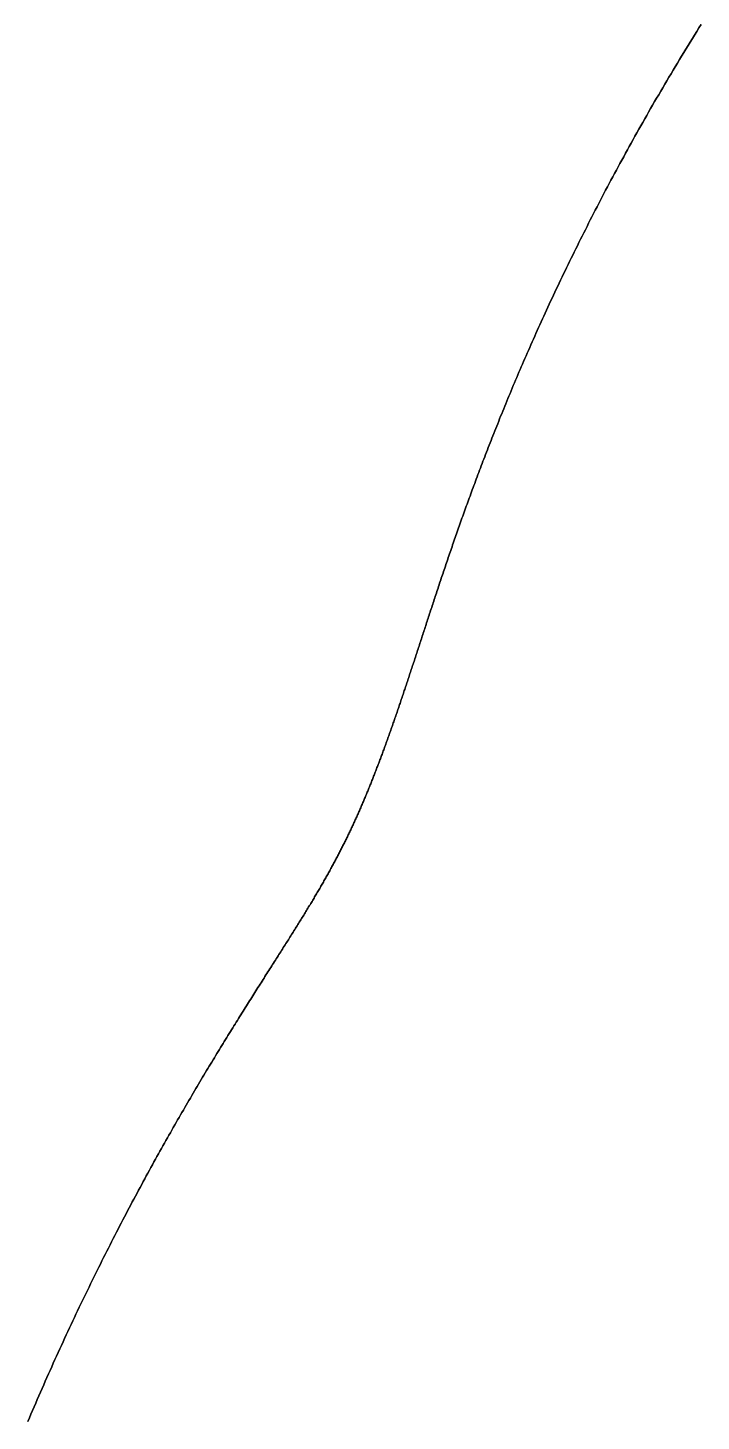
# Model space of a CAD drawing. Header units: inches. Extents: x 130170 to 284068, y 377793 to 804530.
# Drawn here: x 249220.6 to 249252.4, y 749309.9 to 749375.7 of the extents above; entities that cross this region are included whole.
import ezdxf

# ---------------------------------------------------------------- set-up
doc = ezdxf.new("R2010")
doc.units = ezdxf.units.IN
doc.header["$MEASUREMENT"] = 0
doc.layers.add('muni_il', color=7, linetype='Continuous')

msp = doc.modelspace()

# ---------------------------------------------------------------- linework, layer by layer
at = {"layer": 'muni_il'}
for points in [[(249252.393, 749375.832), (249252.289, 749375.666), (249252.185, 749375.499), (249252.081, 749375.333), (249251.978, 749375.167), (249251.875, 749375), (249251.773, 749374.834), (249251.671, 749374.668), (249251.57, 749374.502), (249251.468, 749374.336), (249251.368, 749374.17), (249251.268, 749374.004), (249251.168, 749373.838), (249251.069, 749373.673), (249250.969, 749373.507), (249250.871, 749373.342), (249250.773, 749373.176), (249250.675, 749373.011), (249250.578, 749372.846), (249250.481, 749372.681), (249250.385, 749372.516), (249250.289, 749372.352), (249250.194, 749372.187), (249250.099, 749372.023), (249250.004, 749371.859), (249249.91, 749371.695), (249249.817, 749371.532), (249249.724, 749371.368), (249249.631, 749371.205), (249249.539, 749371.042), (249249.447, 749370.879), (249249.356, 749370.717), (249249.265, 749370.554), (249249.174, 749370.392), (249249.085, 749370.231), (249248.995, 749370.069), (249248.906, 749369.908), (249248.818, 749369.747), (249248.73, 749369.586), (249248.643, 749369.426), (249248.556, 749369.266), (249248.469, 749369.106), (249248.383, 749368.947), (249248.298, 749368.788), (249248.213, 749368.629), (249248.128, 749368.471), (249248.044, 749368.313), (249247.96, 749368.155), (249247.877, 749367.998), (249247.795, 749367.841), (249247.713, 749367.684), (249247.631, 749367.528), (249247.55, 749367.372), (249247.469, 749367.216), (249247.389, 749367.061), (249247.309, 749366.907), (249247.23, 749366.752), (249247.152, 749366.599), (249247.073, 749366.445), (249246.996, 749366.292), (249246.919, 749366.139), (249246.842, 749365.987), (249246.766, 749365.836), (249246.69, 749365.684), (249246.615, 749365.534), (249246.54, 749365.383), (249246.466, 749365.233), (249246.392, 749365.084), (249246.319, 749364.935), (249246.246, 749364.786), (249246.174, 749364.638), (249246.102, 749364.491), (249246.031, 749364.344), (249245.96, 749364.197), (249245.889, 749364.051), (249245.82, 749363.906), (249245.75, 749363.761), (249245.681, 749363.616), (249245.613, 749363.472), (249245.545, 749363.328), (249245.478, 749363.185), (249245.411, 749363.043), (249245.344, 749362.901), (249245.278, 749362.759), (249245.213, 749362.619), (249245.148, 749362.478), (249245.083, 749362.338), (249245.019, 749362.199), (249244.956, 749362.06), (249244.893, 749361.922), (249244.83, 749361.784), (249244.768, 749361.647), (249244.706, 749361.511), (249244.645, 749361.375), (249244.584, 749361.239), (249244.523, 749361.104), (249244.463, 749360.97), (249244.404, 749360.836), (249244.345, 749360.703), (249244.286, 749360.57), (249244.228, 749360.439), (249244.171, 749360.307), (249244.113, 749360.176), (249244.057, 749360.046), (249244, 749359.916), (249243.944, 749359.787), (249243.889, 749359.658), (249243.834, 749359.53), (249243.779, 749359.403), (249243.725, 749359.276), (249243.671, 749359.149), (249243.618, 749359.024), (249243.565, 749358.899), (249243.512, 749358.774), (249243.46, 749358.65), (249243.409, 749358.527), (249243.357, 749358.404), (249243.307, 749358.282), (249243.256, 749358.16), (249243.206, 749358.039), (249243.157, 749357.918), (249243.107, 749357.798), (249243.058, 749357.679), (249243.01, 749357.56), (249242.962, 749357.442), (249242.914, 749357.324), (249242.867, 749357.207), (249242.82, 749357.091), (249242.773, 749356.975), (249242.727, 749356.86), (249242.681, 749356.745), (249242.636, 749356.63), (249242.591, 749356.517), (249242.546, 749356.404), (249242.502, 749356.291), (249242.458, 749356.179), (249242.414, 749356.068), (249242.371, 749355.957), (249242.328, 749355.847), (249242.285, 749355.737), (249242.243, 749355.628), (249242.201, 749355.52), (249242.16, 749355.411), (249242.118, 749355.304), (249242.077, 749355.197), (249242.037, 749355.091), (249241.997, 749354.985), (249241.957, 749354.879), (249241.917, 749354.775), (249241.878, 749354.671), (249241.839, 749354.567), (249241.8, 749354.464), (249241.761, 749354.361), (249241.723, 749354.259), (249241.686, 749354.157), (249241.648, 749354.056), (249241.611, 749353.956), (249241.574, 749353.856), (249241.537, 749353.756), (249241.501, 749353.657), (249241.465, 749353.558), (249241.429, 749353.46), (249241.394, 749353.363), (249241.358, 749353.266), (249241.323, 749353.169), (249241.289, 749353.073), (249241.254, 749352.978), (249241.22, 749352.883), (249241.186, 749352.788), (249241.152, 749352.694), (249241.119, 749352.6), (249241.086, 749352.507), (249241.053, 749352.414), (249241.02, 749352.322), (249240.988, 749352.23), (249240.955, 749352.139), (249240.923, 749352.048), (249240.892, 749351.958), (249240.86, 749351.868), (249240.829, 749351.778), (249240.798, 749351.689), (249240.767, 749351.6), (249240.736, 749351.512), (249240.706, 749351.424), (249240.675, 749351.337), (249240.645, 749351.25), (249240.615, 749351.163), (249240.586, 749351.077), (249240.556, 749350.991), (249240.527, 749350.906), (249240.498, 749350.821), (249240.469, 749350.737), (249240.44, 749350.652), (249240.412, 749350.569), (249240.383, 749350.485), (249240.355, 749350.402), (249240.327, 749350.32), (249240.299, 749350.238), (249240.272, 749350.156), (249240.244, 749350.074), (249240.217, 749349.993), (249240.19, 749349.912), (249240.163, 749349.832), (249240.136, 749349.752), (249240.109, 749349.672), (249240.083, 749349.593), (249240.057, 749349.514), (249240.03, 749349.435), (249240.004, 749349.357), (249239.978, 749349.279), (249239.952, 749349.202), (249239.927, 749349.125), (249239.901, 749349.047), (249239.876, 749348.971), (249239.851, 749348.895), (249239.825, 749348.819), (249239.8, 749348.743), (249239.776, 749348.668), (249239.751, 749348.592), (249239.726, 749348.518), (249239.702, 749348.443), (249239.677, 749348.369), (249239.653, 749348.295), (249239.629, 749348.222), (249239.605, 749348.148), (249239.581, 749348.075), (249239.557, 749348.003), (249239.533, 749347.93), (249239.509, 749347.858), (249239.486, 749347.786), (249239.462, 749347.715), (249239.439, 749347.643), (249239.416, 749347.572), (249239.393, 749347.501), (249239.37, 749347.431), (249239.347, 749347.36), (249239.324, 749347.29), (249239.301, 749347.221), (249239.278, 749347.151), (249239.255, 749347.082), (249239.233, 749347.013), (249239.211, 749346.944), (249239.188, 749346.875), (249239.166, 749346.807), (249239.144, 749346.739), (249239.121, 749346.671), (249239.099, 749346.603), (249239.077, 749346.536), (249239.055, 749346.469), (249239.033, 749346.402), (249239.011, 749346.335), (249238.99, 749346.268), (249238.968, 749346.202), (249238.946, 749346.136), (249238.925, 749346.07), (249238.903, 749346.004), (249238.882, 749345.939), (249238.86, 749345.874), (249238.839, 749345.809), (249238.818, 749345.744), (249238.796, 749345.679), (249238.775, 749345.615), (249238.754, 749345.55), (249238.733, 749345.486), (249238.712, 749345.422), (249238.691, 749345.359), (249238.67, 749345.295), (249238.649, 749345.232), (249238.628, 749345.169), (249238.607, 749345.106), (249238.587, 749345.043), (249238.566, 749344.98), (249238.545, 749344.918), (249238.524, 749344.856), (249238.504, 749344.794), (249238.483, 749344.732), (249238.463, 749344.67), (249238.442, 749344.609), (249238.422, 749344.547), (249238.401, 749344.486), (249238.381, 749344.425), (249238.36, 749344.364), (249238.34, 749344.304), (249238.32, 749344.243), (249238.299, 749344.183), (249238.279, 749344.123), (249238.259, 749344.063), (249238.239, 749344.003), (249238.218, 749343.943), (249238.198, 749343.884), (249238.178, 749343.824), (249238.158, 749343.765), (249238.138, 749343.706), (249238.118, 749343.647), (249238.098, 749343.588), (249238.078, 749343.53), (249238.058, 749343.471), (249238.038, 749343.413), (249238.018, 749343.355), (249237.998, 749343.297), (249237.978, 749343.239), (249237.958, 749343.182), (249237.938, 749343.124), (249237.918, 749343.067), (249237.898, 749343.009), (249237.878, 749342.952), (249237.859, 749342.895), (249237.839, 749342.838), (249237.819, 749342.782), (249237.799, 749342.725), (249237.779, 749342.669), (249237.76, 749342.613), (249237.74, 749342.557), (249237.72, 749342.501), (249237.7, 749342.445), (249237.68, 749342.389), (249237.661, 749342.333), (249237.641, 749342.278), (249237.621, 749342.223), (249237.601, 749342.168), (249237.582, 749342.113), (249237.562, 749342.058), (249237.542, 749342.003), (249237.522, 749341.948), (249237.503, 749341.894), (249237.483, 749341.84), (249237.463, 749341.785), (249237.444, 749341.731), (249237.424, 749341.677), (249237.404, 749341.623), (249237.384, 749341.57), (249237.365, 749341.516), (249237.345, 749341.463), (249237.325, 749341.409), (249237.306, 749341.356), (249237.286, 749341.303), (249237.266, 749341.25), (249237.246, 749341.197), (249237.227, 749341.145), (249237.207, 749341.092), (249237.187, 749341.04), (249237.167, 749340.987), (249237.147, 749340.935), (249237.128, 749340.883), (249237.108, 749340.831), (249237.088, 749340.779), (249237.068, 749340.727), (249237.048, 749340.676), (249237.028, 749340.624), (249237.009, 749340.572), (249236.989, 749340.521), (249236.969, 749340.47), (249236.949, 749340.419), (249236.929, 749340.368), (249236.909, 749340.317), (249236.889, 749340.266), (249236.869, 749340.216), (249236.849, 749340.165), (249236.829, 749340.115), (249236.809, 749340.064), (249236.789, 749340.014), (249236.769, 749339.964), (249236.749, 749339.914), (249236.728, 749339.864), (249236.708, 749339.814), (249236.688, 749339.764), (249236.668, 749339.715), (249236.647, 749339.665), (249236.627, 749339.616), (249236.607, 749339.567), (249236.587, 749339.517), (249236.566, 749339.468), (249236.546, 749339.419), (249236.525, 749339.37), (249236.505, 749339.321), (249236.484, 749339.272), (249236.464, 749339.224), (249236.443, 749339.175), (249236.422, 749339.126), (249236.402, 749339.078), (249236.381, 749339.029), (249236.36, 749338.981), (249236.339, 749338.933), (249236.319, 749338.885), (249236.298, 749338.836), (249236.277, 749338.788), (249236.256, 749338.74), (249236.235, 749338.692), (249236.213, 749338.645), (249236.192, 749338.597), (249236.171, 749338.549), (249236.15, 749338.501), (249236.129, 749338.454), (249236.107, 749338.406), (249236.086, 749338.359), (249236.064, 749338.311), (249236.043, 749338.264), (249236.021, 749338.217), (249236, 749338.169), (249235.978, 749338.122), (249235.956, 749338.075), (249235.934, 749338.028), (249235.912, 749337.981), (249235.89, 749337.933), (249235.868, 749337.886), (249235.846, 749337.839), (249235.824, 749337.792), (249235.802, 749337.745), (249235.78, 749337.698), (249235.757, 749337.652), (249235.735, 749337.605), (249235.712, 749337.558), (249235.689, 749337.511), (249235.667, 749337.464), (249235.644, 749337.417), (249235.621, 749337.37), (249235.598, 749337.324), (249235.575, 749337.277), (249235.552, 749337.23), (249235.528, 749337.183), (249235.505, 749337.136), (249235.482, 749337.09), (249235.458, 749337.043), (249235.435, 749336.996), (249235.411, 749336.949), (249235.387, 749336.902), (249235.363, 749336.855), (249235.339, 749336.808), (249235.315, 749336.761), (249235.291, 749336.714), (249235.266, 749336.667), (249235.242, 749336.62), (249235.217, 749336.573), (249235.193, 749336.526), (249235.168, 749336.479), (249235.143, 749336.432), (249235.118, 749336.384), (249235.093, 749336.337), (249235.067, 749336.29), (249235.042, 749336.242), (249235.016, 749336.195), (249234.991, 749336.147), (249234.965, 749336.1), (249234.939, 749336.052), (249234.913, 749336.004), (249234.887, 749335.956), (249234.86, 749335.908), (249234.834, 749335.86), (249234.807, 749335.812), (249234.78, 749335.764), (249234.753, 749335.715), (249234.726, 749335.667), (249234.699, 749335.618), (249234.672, 749335.57), (249234.644, 749335.521), (249234.617, 749335.472), (249234.589, 749335.423), (249234.561, 749335.374), (249234.533, 749335.325), (249234.505, 749335.275), (249234.476, 749335.226), (249234.447, 749335.176), (249234.419, 749335.126), (249234.39, 749335.076), (249234.361, 749335.026), (249234.331, 749334.976), (249234.302, 749334.925), (249234.272, 749334.875), (249234.242, 749334.824), (249234.212, 749334.773), (249234.182, 749334.722), (249234.151, 749334.67), (249234.121, 749334.619), (249234.09, 749334.567), (249234.059, 749334.515), (249234.028, 749334.463), (249233.997, 749334.411), (249233.965, 749334.358), (249233.933, 749334.306), (249233.901, 749334.253), (249233.869, 749334.199), (249233.837, 749334.146), (249233.804, 749334.092), (249233.771, 749334.038), (249233.738, 749333.984), (249233.705, 749333.93), (249233.672, 749333.875), (249233.638, 749333.821), (249233.604, 749333.765), (249233.57, 749333.71), (249233.536, 749333.654), (249233.501, 749333.598), (249233.466, 749333.542), (249233.431, 749333.486), (249233.396, 749333.429), (249233.361, 749333.372), (249233.325, 749333.314), (249233.289, 749333.257), (249233.253, 749333.198), (249233.216, 749333.14), (249233.179, 749333.081), (249233.143, 749333.023), (249233.105, 749332.963), (249233.068, 749332.904), (249233.03, 749332.844), (249232.992, 749332.783), (249232.954, 749332.723), (249232.916, 749332.662), (249232.877, 749332.6), (249232.838, 749332.538), (249232.798, 749332.476), (249232.759, 749332.414), (249232.719, 749332.351), (249232.679, 749332.288), (249232.639, 749332.224), (249232.598, 749332.16), (249232.557, 749332.096), (249232.516, 749332.031), (249232.475, 749331.966), (249232.433, 749331.9), (249232.391, 749331.834), (249232.349, 749331.767), (249232.306, 749331.7), (249232.263, 749331.633), (249232.22, 749331.565), (249232.177, 749331.497), (249232.133, 749331.428), (249232.089, 749331.359), (249232.045, 749331.29), (249232, 749331.219), (249231.955, 749331.149), (249231.91, 749331.078), (249231.865, 749331.007), (249231.819, 749330.934), (249231.773, 749330.862), (249231.726, 749330.789), (249231.68, 749330.716), (249231.633, 749330.642), (249231.585, 749330.567), (249231.538, 749330.492), (249231.49, 749330.417), (249231.442, 749330.341), (249231.393, 749330.264), (249231.344, 749330.187), (249231.295, 749330.109), (249231.246, 749330.031), (249231.196, 749329.953), (249231.146, 749329.873), (249231.096, 749329.794), (249231.045, 749329.713), (249230.994, 749329.632), (249230.943, 749329.551), (249230.891, 749329.469), (249230.839, 749329.386), (249230.787, 749329.303), (249230.734, 749329.219), (249230.681, 749329.135), (249230.628, 749329.05), (249230.575, 749328.964), (249230.521, 749328.878), (249230.467, 749328.791), (249230.412, 749328.704), (249230.357, 749328.616), (249230.302, 749328.527), (249230.247, 749328.438), (249230.191, 749328.348), (249230.135, 749328.257), (249230.079, 749328.166), (249230.022, 749328.074), (249229.965, 749327.982), (249229.908, 749327.889), (249229.85, 749327.795), (249229.792, 749327.701), (249229.734, 749327.606), (249229.675, 749327.51), (249229.616, 749327.414), (249229.557, 749327.317), (249229.498, 749327.219), (249229.438, 749327.121), (249229.378, 749327.022), (249229.317, 749326.922), (249229.257, 749326.822), (249229.196, 749326.721), (249229.134, 749326.619), (249229.072, 749326.517), (249229.01, 749326.414), (249228.948, 749326.31), (249228.886, 749326.205), (249228.823, 749326.1), (249228.76, 749325.994), (249228.696, 749325.888), (249228.633, 749325.781), (249228.569, 749325.672), (249228.504, 749325.564), (249228.44, 749325.455), (249228.375, 749325.344), (249228.31, 749325.234), (249228.244, 749325.122), (249228.178, 749325.01), (249228.112, 749324.897), (249228.046, 749324.783), (249227.98, 749324.669), (249227.913, 749324.554), (249227.846, 749324.438), (249227.778, 749324.321), (249227.711, 749324.204), (249227.643, 749324.086), (249227.575, 749323.967), (249227.506, 749323.848), (249227.438, 749323.728), (249227.369, 749323.607), (249227.3, 749323.485), (249227.23, 749323.363), (249227.161, 749323.24), (249227.091, 749323.116), (249227.021, 749322.992), (249226.95, 749322.866), (249226.88, 749322.741), (249226.809, 749322.614), (249226.738, 749322.487), (249226.667, 749322.358), (249226.595, 749322.23), (249226.524, 749322.1), (249226.452, 749321.97), (249226.38, 749321.839), (249226.308, 749321.707), (249226.235, 749321.575), (249226.162, 749321.442), (249226.09, 749321.308), (249226.017, 749321.173), (249225.943, 749321.038), (249225.87, 749320.902), (249225.796, 749320.765), (249225.723, 749320.628), (249225.649, 749320.49), (249225.575, 749320.351), (249225.5, 749320.211), (249225.426, 749320.071), (249225.351, 749319.93), (249225.277, 749319.789), (249225.202, 749319.646), (249225.127, 749319.503), (249225.052, 749319.36), (249224.977, 749319.215), (249224.901, 749319.071), (249224.826, 749318.925), (249224.75, 749318.779), (249224.675, 749318.632), (249224.599, 749318.484), (249224.523, 749318.336), (249224.447, 749318.187), (249224.371, 749318.037), (249224.295, 749317.887), (249224.219, 749317.736), (249224.142, 749317.584), (249224.066, 749317.432), (249223.989, 749317.279), (249223.913, 749317.126), (249223.836, 749316.972), (249223.76, 749316.817), (249223.683, 749316.662), (249223.606, 749316.506), (249223.529, 749316.349), (249223.453, 749316.192), (249223.376, 749316.034), (249223.299, 749315.876), (249223.222, 749315.717), (249223.145, 749315.558), (249223.068, 749315.398), (249222.992, 749315.237), (249222.915, 749315.076), (249222.838, 749314.914), (249222.761, 749314.752), (249222.684, 749314.589), (249222.607, 749314.426), (249222.531, 749314.262), (249222.454, 749314.098), (249222.377, 749313.933), (249222.3, 749313.768), (249222.224, 749313.602), (249222.147, 749313.436), (249222.071, 749313.269), (249221.994, 749313.101), (249221.918, 749312.934), (249221.842, 749312.765), (249221.766, 749312.596), (249221.689, 749312.427), (249221.613, 749312.258), (249221.537, 749312.088), (249221.462, 749311.917), (249221.386, 749311.746), (249221.31, 749311.575), (249221.235, 749311.403), (249221.159, 749311.231), (249221.084, 749311.058), (249221.009, 749310.885), (249220.934, 749310.712), (249220.859, 749310.538), (249220.785, 749310.364), (249220.71, 749310.19), (249220.636, 749310.015), (249220.562, 749309.84)], [(249220.562, 749309.84), (249220.636, 749310.015), (249220.71, 749310.19), (249220.785, 749310.364), (249220.859, 749310.538), (249220.934, 749310.712), (249221.009, 749310.885), (249221.084, 749311.058), (249221.159, 749311.231), (249221.235, 749311.403), (249221.31, 749311.575), (249221.386, 749311.746), (249221.462, 749311.917), (249221.537, 749312.088), (249221.613, 749312.258), (249221.689, 749312.427), (249221.766, 749312.596), (249221.842, 749312.765), (249221.918, 749312.934), (249221.994, 749313.101), (249222.071, 749313.269), (249222.147, 749313.436), (249222.224, 749313.602), (249222.3, 749313.768), (249222.377, 749313.933), (249222.454, 749314.098), (249222.531, 749314.262), (249222.607, 749314.426), (249222.684, 749314.589), (249222.761, 749314.752), (249222.838, 749314.914), (249222.915, 749315.076), (249222.992, 749315.237), (249223.068, 749315.398), (249223.145, 749315.558), (249223.222, 749315.717), (249223.299, 749315.876), (249223.376, 749316.034), (249223.453, 749316.192), (249223.529, 749316.349), (249223.606, 749316.506), (249223.683, 749316.662), (249223.76, 749316.817), (249223.836, 749316.972), (249223.913, 749317.126), (249223.989, 749317.279), (249224.066, 749317.432), (249224.142, 749317.584), (249224.219, 749317.736), (249224.295, 749317.887), (249224.371, 749318.037), (249224.447, 749318.187), (249224.523, 749318.336), (249224.599, 749318.484), (249224.675, 749318.632), (249224.75, 749318.779), (249224.826, 749318.925), (249224.901, 749319.071), (249224.977, 749319.215), (249225.052, 749319.36), (249225.127, 749319.503), (249225.202, 749319.646), (249225.277, 749319.789), (249225.351, 749319.93), (249225.426, 749320.071), (249225.5, 749320.211), (249225.575, 749320.351), (249225.649, 749320.49), (249225.723, 749320.628), (249225.796, 749320.765), (249225.87, 749320.902), (249225.943, 749321.038), (249226.017, 749321.173), (249226.09, 749321.308), (249226.162, 749321.442), (249226.235, 749321.575), (249226.308, 749321.707), (249226.38, 749321.839), (249226.452, 749321.97), (249226.524, 749322.1), (249226.595, 749322.23), (249226.667, 749322.358), (249226.738, 749322.487), (249226.809, 749322.614), (249226.88, 749322.741), (249226.95, 749322.866), (249227.021, 749322.992), (249227.091, 749323.116), (249227.161, 749323.24), (249227.23, 749323.363), (249227.3, 749323.485), (249227.369, 749323.607), (249227.438, 749323.728), (249227.506, 749323.848), (249227.575, 749323.967), (249227.643, 749324.086), (249227.711, 749324.204), (249227.778, 749324.321), (249227.846, 749324.438), (249227.913, 749324.554), (249227.98, 749324.669), (249228.046, 749324.783), (249228.112, 749324.897), (249228.178, 749325.01), (249228.244, 749325.122), (249228.31, 749325.234), (249228.375, 749325.344), (249228.44, 749325.455), (249228.504, 749325.564), (249228.569, 749325.672), (249228.633, 749325.781), (249228.696, 749325.888), (249228.76, 749325.994), (249228.823, 749326.1), (249228.886, 749326.205), (249228.948, 749326.31), (249229.01, 749326.414), (249229.072, 749326.517), (249229.134, 749326.619), (249229.196, 749326.721), (249229.257, 749326.822), (249229.317, 749326.922), (249229.378, 749327.022), (249229.438, 749327.121), (249229.498, 749327.219), (249229.557, 749327.317), (249229.616, 749327.414), (249229.675, 749327.51), (249229.734, 749327.606), (249229.792, 749327.701), (249229.85, 749327.795), (249229.908, 749327.889), (249229.965, 749327.982), (249230.022, 749328.074), (249230.079, 749328.166), (249230.135, 749328.257), (249230.191, 749328.348), (249230.247, 749328.438), (249230.302, 749328.527), (249230.357, 749328.616), (249230.412, 749328.704), (249230.467, 749328.791), (249230.521, 749328.878), (249230.575, 749328.964), (249230.628, 749329.05), (249230.681, 749329.135), (249230.734, 749329.219), (249230.787, 749329.303), (249230.839, 749329.386), (249230.891, 749329.469), (249230.943, 749329.551), (249230.994, 749329.632), (249231.045, 749329.713), (249231.096, 749329.794), (249231.146, 749329.873), (249231.196, 749329.953), (249231.246, 749330.031), (249231.295, 749330.109), (249231.344, 749330.187), (249231.393, 749330.264), (249231.442, 749330.341), (249231.49, 749330.417), (249231.538, 749330.492), (249231.585, 749330.567), (249231.633, 749330.642), (249231.68, 749330.716), (249231.726, 749330.789), (249231.773, 749330.862), (249231.819, 749330.934), (249231.865, 749331.007), (249231.91, 749331.078), (249231.955, 749331.149), (249232, 749331.219), (249232.045, 749331.29), (249232.089, 749331.359), (249232.133, 749331.428), (249232.177, 749331.497), (249232.22, 749331.565), (249232.263, 749331.633), (249232.306, 749331.7), (249232.349, 749331.767), (249232.391, 749331.834), (249232.433, 749331.9), (249232.475, 749331.966), (249232.516, 749332.031), (249232.557, 749332.096), (249232.598, 749332.16), (249232.639, 749332.224), (249232.679, 749332.288), (249232.719, 749332.351), (249232.759, 749332.414), (249232.798, 749332.476), (249232.838, 749332.538), (249232.877, 749332.6), (249232.916, 749332.662), (249232.954, 749332.723), (249232.992, 749332.783), (249233.03, 749332.844), (249233.068, 749332.904), (249233.105, 749332.963), (249233.143, 749333.023), (249233.179, 749333.081), (249233.216, 749333.14), (249233.253, 749333.198), (249233.289, 749333.257), (249233.325, 749333.314), (249233.361, 749333.372), (249233.396, 749333.429), (249233.431, 749333.486), (249233.466, 749333.542), (249233.501, 749333.598), (249233.536, 749333.654), (249233.57, 749333.71), (249233.604, 749333.765), (249233.638, 749333.821), (249233.672, 749333.875), (249233.705, 749333.93), (249233.738, 749333.984), (249233.771, 749334.038), (249233.804, 749334.092), (249233.837, 749334.146), (249233.869, 749334.199), (249233.901, 749334.253), (249233.933, 749334.306), (249233.965, 749334.358), (249233.997, 749334.411), (249234.028, 749334.463), (249234.059, 749334.515), (249234.09, 749334.567), (249234.121, 749334.619), (249234.151, 749334.67), (249234.182, 749334.722), (249234.212, 749334.773), (249234.242, 749334.824), (249234.272, 749334.875), (249234.302, 749334.925), (249234.331, 749334.976), (249234.361, 749335.026), (249234.39, 749335.076), (249234.419, 749335.126), (249234.447, 749335.176), (249234.476, 749335.226), (249234.505, 749335.275), (249234.533, 749335.325), (249234.561, 749335.374), (249234.589, 749335.423), (249234.617, 749335.472), (249234.644, 749335.521), (249234.672, 749335.57), (249234.699, 749335.618), (249234.726, 749335.667), (249234.753, 749335.715), (249234.78, 749335.764), (249234.807, 749335.812), (249234.834, 749335.86), (249234.86, 749335.908), (249234.887, 749335.956), (249234.913, 749336.004), (249234.939, 749336.052), (249234.965, 749336.1), (249234.991, 749336.147), (249235.016, 749336.195), (249235.042, 749336.242), (249235.067, 749336.29), (249235.093, 749336.337), (249235.118, 749336.384), (249235.143, 749336.432), (249235.168, 749336.479), (249235.193, 749336.526), (249235.217, 749336.573), (249235.242, 749336.62), (249235.266, 749336.667), (249235.291, 749336.714), (249235.315, 749336.761), (249235.339, 749336.808), (249235.363, 749336.855), (249235.387, 749336.902), (249235.411, 749336.949), (249235.435, 749336.996), (249235.458, 749337.043), (249235.482, 749337.09), (249235.505, 749337.136), (249235.528, 749337.183), (249235.552, 749337.23), (249235.575, 749337.277), (249235.598, 749337.324), (249235.621, 749337.37), (249235.644, 749337.417), (249235.667, 749337.464), (249235.689, 749337.511), (249235.712, 749337.558), (249235.735, 749337.605), (249235.757, 749337.652), (249235.78, 749337.698), (249235.802, 749337.745), (249235.824, 749337.792), (249235.846, 749337.839), (249235.868, 749337.886), (249235.89, 749337.933), (249235.912, 749337.981), (249235.934, 749338.028), (249235.956, 749338.075), (249235.978, 749338.122), (249236, 749338.169), (249236.021, 749338.217), (249236.043, 749338.264), (249236.064, 749338.311), (249236.086, 749338.359), (249236.107, 749338.406), (249236.129, 749338.454), (249236.15, 749338.501), (249236.171, 749338.549), (249236.192, 749338.597), (249236.213, 749338.645), (249236.235, 749338.692), (249236.256, 749338.74), (249236.277, 749338.788), (249236.298, 749338.836), (249236.319, 749338.885), (249236.339, 749338.933), (249236.36, 749338.981), (249236.381, 749339.029), (249236.402, 749339.078), (249236.422, 749339.126), (249236.443, 749339.175), (249236.464, 749339.224), (249236.484, 749339.272), (249236.505, 749339.321), (249236.525, 749339.37), (249236.546, 749339.419), (249236.566, 749339.468), (249236.587, 749339.517), (249236.607, 749339.567), (249236.627, 749339.616), (249236.647, 749339.665), (249236.668, 749339.715), (249236.688, 749339.764), (249236.708, 749339.814), (249236.728, 749339.864), (249236.749, 749339.914), (249236.769, 749339.964), (249236.789, 749340.014), (249236.809, 749340.064), (249236.829, 749340.115), (249236.849, 749340.165), (249236.869, 749340.216), (249236.889, 749340.266), (249236.909, 749340.317), (249236.929, 749340.368), (249236.949, 749340.419), (249236.969, 749340.47), (249236.989, 749340.521), (249237.009, 749340.572), (249237.028, 749340.624), (249237.048, 749340.676), (249237.068, 749340.727), (249237.088, 749340.779), (249237.108, 749340.831), (249237.128, 749340.883), (249237.147, 749340.935), (249237.167, 749340.987), (249237.187, 749341.04), (249237.207, 749341.092), (249237.227, 749341.145), (249237.246, 749341.197), (249237.266, 749341.25), (249237.286, 749341.303), (249237.306, 749341.356), (249237.325, 749341.409), (249237.345, 749341.463), (249237.365, 749341.516), (249237.384, 749341.57), (249237.404, 749341.623), (249237.424, 749341.677), (249237.444, 749341.731), (249237.463, 749341.785), (249237.483, 749341.84), (249237.503, 749341.894), (249237.522, 749341.948), (249237.542, 749342.003), (249237.562, 749342.058), (249237.582, 749342.113), (249237.601, 749342.168), (249237.621, 749342.223), (249237.641, 749342.278), (249237.661, 749342.333), (249237.68, 749342.389), (249237.7, 749342.445), (249237.72, 749342.501), (249237.74, 749342.557), (249237.76, 749342.613), (249237.779, 749342.669), (249237.799, 749342.725), (249237.819, 749342.782), (249237.839, 749342.838), (249237.859, 749342.895), (249237.878, 749342.952), (249237.898, 749343.009), (249237.918, 749343.067), (249237.938, 749343.124), (249237.958, 749343.182), (249237.978, 749343.239), (249237.998, 749343.297), (249238.018, 749343.355), (249238.038, 749343.413), (249238.058, 749343.471), (249238.078, 749343.53), (249238.098, 749343.588), (249238.118, 749343.647), (249238.138, 749343.706), (249238.158, 749343.765), (249238.178, 749343.824), (249238.198, 749343.884), (249238.218, 749343.943), (249238.239, 749344.003), (249238.259, 749344.063), (249238.279, 749344.123), (249238.299, 749344.183), (249238.32, 749344.243), (249238.34, 749344.304), (249238.36, 749344.364), (249238.381, 749344.425), (249238.401, 749344.486), (249238.422, 749344.547), (249238.442, 749344.609), (249238.463, 749344.67), (249238.483, 749344.732), (249238.504, 749344.794), (249238.524, 749344.856), (249238.545, 749344.918), (249238.566, 749344.98), (249238.587, 749345.043), (249238.607, 749345.106), (249238.628, 749345.169), (249238.649, 749345.232), (249238.67, 749345.295), (249238.691, 749345.359), (249238.712, 749345.422), (249238.733, 749345.486), (249238.754, 749345.55), (249238.775, 749345.615), (249238.796, 749345.679), (249238.818, 749345.744), (249238.839, 749345.809), (249238.86, 749345.874), (249238.882, 749345.939), (249238.903, 749346.004), (249238.925, 749346.07), (249238.946, 749346.136), (249238.968, 749346.202), (249238.99, 749346.268), (249239.011, 749346.335), (249239.033, 749346.402), (249239.055, 749346.469), (249239.077, 749346.536), (249239.099, 749346.603), (249239.121, 749346.671), (249239.144, 749346.739), (249239.166, 749346.807), (249239.188, 749346.875), (249239.211, 749346.944), (249239.233, 749347.013), (249239.255, 749347.082), (249239.278, 749347.151), (249239.301, 749347.221), (249239.324, 749347.29), (249239.347, 749347.36), (249239.37, 749347.431), (249239.393, 749347.501), (249239.416, 749347.572), (249239.439, 749347.643), (249239.462, 749347.715), (249239.486, 749347.786), (249239.509, 749347.858), (249239.533, 749347.93), (249239.557, 749348.003), (249239.581, 749348.075), (249239.605, 749348.148), (249239.629, 749348.222), (249239.653, 749348.295), (249239.677, 749348.369), (249239.702, 749348.443), (249239.726, 749348.518), (249239.751, 749348.592), (249239.776, 749348.668), (249239.8, 749348.743), (249239.825, 749348.819), (249239.851, 749348.895), (249239.876, 749348.971), (249239.901, 749349.047), (249239.927, 749349.125), (249239.952, 749349.202), (249239.978, 749349.279), (249240.004, 749349.357), (249240.03, 749349.435), (249240.057, 749349.514), (249240.083, 749349.593), (249240.109, 749349.672), (249240.136, 749349.752), (249240.163, 749349.832), (249240.19, 749349.912), (249240.217, 749349.993), (249240.244, 749350.074), (249240.272, 749350.156), (249240.299, 749350.238), (249240.327, 749350.32), (249240.355, 749350.402), (249240.383, 749350.485), (249240.412, 749350.569), (249240.44, 749350.652), (249240.469, 749350.737), (249240.498, 749350.821), (249240.527, 749350.906), (249240.556, 749350.991), (249240.586, 749351.077), (249240.615, 749351.163), (249240.645, 749351.25), (249240.675, 749351.337), (249240.706, 749351.424), (249240.736, 749351.512), (249240.767, 749351.6), (249240.798, 749351.689), (249240.829, 749351.778), (249240.86, 749351.868), (249240.892, 749351.958), (249240.923, 749352.048), (249240.955, 749352.139), (249240.988, 749352.23), (249241.02, 749352.322), (249241.053, 749352.414), (249241.086, 749352.507), (249241.119, 749352.6), (249241.152, 749352.694), (249241.186, 749352.788), (249241.22, 749352.883), (249241.254, 749352.978), (249241.289, 749353.073), (249241.323, 749353.169), (249241.358, 749353.266), (249241.394, 749353.363), (249241.429, 749353.46), (249241.465, 749353.558), (249241.501, 749353.657), (249241.537, 749353.756), (249241.574, 749353.856), (249241.611, 749353.956), (249241.648, 749354.056), (249241.686, 749354.157), (249241.723, 749354.259), (249241.761, 749354.361), (249241.8, 749354.464), (249241.839, 749354.567), (249241.878, 749354.671), (249241.917, 749354.775), (249241.957, 749354.879), (249241.997, 749354.985), (249242.037, 749355.091), (249242.077, 749355.197), (249242.118, 749355.304), (249242.16, 749355.411), (249242.201, 749355.52), (249242.243, 749355.628), (249242.285, 749355.737), (249242.328, 749355.847), (249242.371, 749355.957), (249242.414, 749356.068), (249242.458, 749356.179), (249242.502, 749356.291), (249242.546, 749356.404), (249242.591, 749356.517), (249242.636, 749356.63), (249242.681, 749356.745), (249242.727, 749356.86), (249242.773, 749356.975), (249242.82, 749357.091), (249242.867, 749357.207), (249242.914, 749357.324), (249242.962, 749357.442), (249243.01, 749357.56), (249243.058, 749357.679), (249243.107, 749357.798), (249243.157, 749357.918), (249243.206, 749358.039), (249243.256, 749358.16), (249243.307, 749358.282), (249243.357, 749358.404), (249243.409, 749358.527), (249243.46, 749358.65), (249243.512, 749358.774), (249243.565, 749358.899), (249243.618, 749359.024), (249243.671, 749359.149), (249243.725, 749359.276), (249243.779, 749359.403), (249243.834, 749359.53), (249243.889, 749359.658), (249243.944, 749359.787), (249244, 749359.916), (249244.057, 749360.046), (249244.113, 749360.176), (249244.171, 749360.307), (249244.228, 749360.439), (249244.286, 749360.57), (249244.345, 749360.703), (249244.404, 749360.836), (249244.463, 749360.97), (249244.523, 749361.104), (249244.584, 749361.239), (249244.645, 749361.375), (249244.706, 749361.511), (249244.768, 749361.647), (249244.83, 749361.784), (249244.893, 749361.922), (249244.956, 749362.06), (249245.019, 749362.199), (249245.083, 749362.338), (249245.148, 749362.478), (249245.213, 749362.619), (249245.278, 749362.759), (249245.344, 749362.901), (249245.411, 749363.043), (249245.478, 749363.185), (249245.545, 749363.328), (249245.613, 749363.472), (249245.681, 749363.616), (249245.75, 749363.761), (249245.82, 749363.906), (249245.889, 749364.051), (249245.96, 749364.197), (249246.031, 749364.344), (249246.102, 749364.491), (249246.174, 749364.638), (249246.246, 749364.786), (249246.319, 749364.935), (249246.392, 749365.084), (249246.466, 749365.233), (249246.54, 749365.383), (249246.615, 749365.534), (249246.69, 749365.684), (249246.766, 749365.836), (249246.842, 749365.987), (249246.919, 749366.139), (249246.996, 749366.292), (249247.073, 749366.445), (249247.152, 749366.599), (249247.23, 749366.752), (249247.309, 749366.907), (249247.389, 749367.061), (249247.469, 749367.216), (249247.55, 749367.372), (249247.631, 749367.528), (249247.713, 749367.684), (249247.795, 749367.841), (249247.877, 749367.998), (249247.96, 749368.155), (249248.044, 749368.313), (249248.128, 749368.471), (249248.213, 749368.629), (249248.298, 749368.788), (249248.383, 749368.947), (249248.469, 749369.106), (249248.556, 749369.266), (249248.643, 749369.426), (249248.73, 749369.586), (249248.818, 749369.747), (249248.906, 749369.908), (249248.995, 749370.069), (249249.085, 749370.231), (249249.174, 749370.392), (249249.265, 749370.554), (249249.356, 749370.717), (249249.447, 749370.879), (249249.539, 749371.042), (249249.631, 749371.205), (249249.724, 749371.368), (249249.817, 749371.532), (249249.91, 749371.695), (249250.004, 749371.859), (249250.099, 749372.023), (249250.194, 749372.187), (249250.289, 749372.352), (249250.385, 749372.516), (249250.481, 749372.681), (249250.578, 749372.846), (249250.675, 749373.011), (249250.773, 749373.176), (249250.871, 749373.342), (249250.969, 749373.507), (249251.069, 749373.673), (249251.168, 749373.838), (249251.268, 749374.004), (249251.368, 749374.17), (249251.468, 749374.336), (249251.57, 749374.502), (249251.671, 749374.668), (249251.773, 749374.834), (249251.875, 749375), (249251.978, 749375.167), (249252.081, 749375.333), (249252.185, 749375.499), (249252.289, 749375.666), (249252.393, 749375.832)]]:
    msp.add_lwpolyline(points, dxfattribs=at)

doc.saveas('drawing.dxf')
